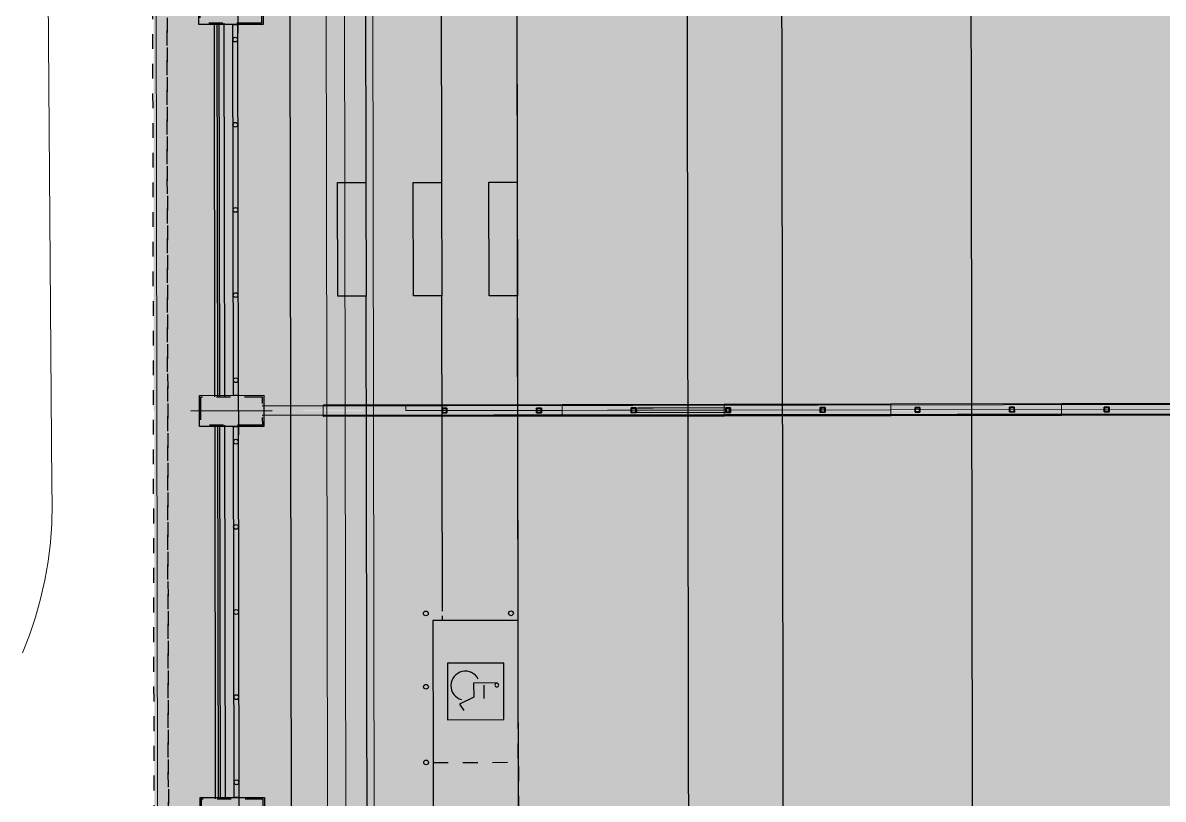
# Model space of a CAD drawing. Header units: inches. Extents: x 1693 to 10990, y 1878 to 5055.
# Drawn here: x 10295.02 to 10303.15, y 4362.53 to 4368.07 of the extents above; entities that cross this region are included whole.
import ezdxf

# ---------------------------------------------------------------- set-up
doc = ezdxf.new("R2010")
doc.units = ezdxf.units.IN
for name, pattern in [('Punto & Raya', [0.335139, 0.176389, -0.088194, 0, -0.070556]), ('Rayas', [0.211667, 0.105833, -0.105833]), ('Rayas Pequeñas', [0.141111, 0.070556, -0.070556])]:
    doc.linetypes.add(name, pattern=pattern)
for name, color, linetype, lineweight, true_color in [('BLOQUE A-VIGAS_Pluma_Nº__90', 7, 'Continuous', 5, 0x00bfbf), ('BLOQUE E-MOBILIARIO_Pluma_Nº__28', 7, 'Continuous', 35, 0xa80f02), ('CUBIERTA CALAMINON Y TRANSLUCIDO_Pluma_Nº__4', 7, 'Continuous', 13, 0x029e21), ('CUBIERTA CALAMINON Y TRANSLUCIDO_Pluma_Nº__92', 7, 'Continuous', 13, 0xbf8080)]:
    doc.layers.add(name, color=color, linetype=linetype, lineweight=lineweight, true_color=true_color)
doc.layers.add('BLOQUE E-MOBILIARIO', color=7, linetype='Continuous')
doc.layers.add('CUBIERTA CALAMINON Y TRANSLUCIDO_Pluma_Nº__19', color=255, linetype='Continuous', lineweight=0)
doc.layers.add('CUBIERTA CALAMINON Y TRANSLUCIDO_Pluma_Nº__60', color=230, linetype='Continuous', lineweight=25)
pattern_1 = [(45, (0, 0), (-0.079549513, 0.079549513), []), (45, (-0.02652, 0.02652), (-0.079549513, 0.079549513), [])]

# ---------------------------------------------------------------- blocks, each defined once
blk = doc.blocks.new('SHS Conf en Caliente V 23[124]', base_point=(-13.738, -394.785))
at = {"layer": 'BLOQUE E-MOBILIARIO', "linetype": 'Continuous', "lineweight": 0, "true_color": 0xffffff}
h = blk.add_hatch(dxfattribs=at)
h.set_pattern_fill('ACERO', style=0, pattern_type=2)
h.set_pattern_definition(pattern_1)
h.paths.add_polyline_path([(-13.754, -394.753), (-13.77, -394.801), (-13.722, -394.817), (-13.706, -394.769)])
h.paths.add_polyline_path([(-13.752, -394.757), (-13.71, -394.771), (-13.724, -394.813), (-13.766, -394.799)], flags=0)
at = {"layer": 'BLOQUE E-MOBILIARIO_Pluma_Nº__28', "color": 14, "linetype": 'Rayas Pequeñas', "lineweight": 35, "true_color": 0xa80f02}
for p, q in [((-13.77, -394.801), (-13.754, -394.753)), ((-13.752, -394.757), (-13.766, -394.799)), ((-13.754, -394.753), (-13.706, -394.769)), ((-13.71, -394.771), (-13.752, -394.757)), ((-13.724, -394.813), (-13.71, -394.771)), ((-13.706, -394.769), (-13.722, -394.817)), ((-13.722, -394.817), (-13.77, -394.801)), ((-13.766, -394.799), (-13.724, -394.813))]:
    blk.add_line(p, q, dxfattribs=at)
blk = doc.blocks.new('SHS Conf en Caliente V 23[125]', base_point=(-14.684, -394.462))
at = {"layer": 'BLOQUE E-MOBILIARIO', "linetype": 'Continuous', "lineweight": 0, "true_color": 0xffffff}
h = blk.add_hatch(dxfattribs=at)
h.set_pattern_fill('ACERO', style=0, pattern_type=2)
h.set_pattern_definition(pattern_1)
h.paths.add_polyline_path([(-14.7, -394.43), (-14.716, -394.477), (-14.669, -394.494), (-14.653, -394.446)])
h.paths.add_polyline_path([(-14.698, -394.434), (-14.656, -394.448), (-14.671, -394.49), (-14.712, -394.476)], flags=0)
at = {"layer": 'BLOQUE E-MOBILIARIO_Pluma_Nº__28', "color": 14, "linetype": 'Rayas Pequeñas', "lineweight": 35, "true_color": 0xa80f02}
for p, q in [((-14.716, -394.477), (-14.7, -394.43)), ((-14.669, -394.494), (-14.716, -394.477)), ((-14.698, -394.434), (-14.712, -394.476)), ((-14.712, -394.476), (-14.671, -394.49)), ((-14.7, -394.43), (-14.653, -394.446)), ((-14.656, -394.448), (-14.698, -394.434)), ((-14.671, -394.49), (-14.656, -394.448)), ((-14.653, -394.446), (-14.669, -394.494))]:
    blk.add_line(p, q, dxfattribs=at)
blk = doc.blocks.new('SHS Conf en Caliente V 23[126]', base_point=(-15.631, -394.139))
at = {"layer": 'BLOQUE E-MOBILIARIO', "linetype": 'Continuous', "lineweight": 0, "true_color": 0xffffff}
h = blk.add_hatch(dxfattribs=at)
h.set_pattern_fill('ACERO', style=0, pattern_type=2)
h.set_pattern_definition(pattern_1)
h.paths.add_polyline_path([(-15.646, -394.107), (-15.662, -394.154), (-15.615, -394.17), (-15.599, -394.123)])
h.paths.add_polyline_path([(-15.644, -394.111), (-15.603, -394.125), (-15.617, -394.167), (-15.659, -394.152)], flags=0)
at = {"layer": 'BLOQUE E-MOBILIARIO_Pluma_Nº__28', "color": 14, "linetype": 'Rayas Pequeñas', "lineweight": 35, "true_color": 0xa80f02}
for p, q in [((-15.662, -394.154), (-15.646, -394.107)), ((-15.615, -394.17), (-15.662, -394.154)), ((-15.644, -394.111), (-15.659, -394.152)), ((-15.659, -394.152), (-15.617, -394.167)), ((-15.646, -394.107), (-15.599, -394.123)), ((-15.603, -394.125), (-15.644, -394.111)), ((-15.617, -394.167), (-15.603, -394.125)), ((-15.599, -394.123), (-15.615, -394.17))]:
    blk.add_line(p, q, dxfattribs=at)
blk = doc.blocks.new('SHS Conf en Caliente V 23[127]', base_point=(-16.577, -393.816))
at = {"layer": 'BLOQUE E-MOBILIARIO', "linetype": 'Continuous', "lineweight": 0, "true_color": 0xffffff}
h = blk.add_hatch(dxfattribs=at)
h.set_pattern_fill('ACERO', style=0, pattern_type=2)
h.set_pattern_definition(pattern_1)
h.paths.add_polyline_path([(-16.593, -393.784), (-16.609, -393.831), (-16.562, -393.847), (-16.545, -393.8)])
h.paths.add_polyline_path([(-16.591, -393.788), (-16.549, -393.802), (-16.563, -393.844), (-16.605, -393.829)], flags=0)
at = {"layer": 'BLOQUE E-MOBILIARIO_Pluma_Nº__28', "color": 14, "linetype": 'Rayas Pequeñas', "lineweight": 35, "true_color": 0xa80f02}
for p, q in [((-16.609, -393.831), (-16.593, -393.784)), ((-16.591, -393.788), (-16.605, -393.829)), ((-16.593, -393.784), (-16.545, -393.8)), ((-16.549, -393.802), (-16.591, -393.788)), ((-16.563, -393.844), (-16.549, -393.802)), ((-16.545, -393.8), (-16.562, -393.847)), ((-16.562, -393.847), (-16.609, -393.831)), ((-16.605, -393.829), (-16.563, -393.844))]:
    blk.add_line(p, q, dxfattribs=at)
blk = doc.blocks.new('SHS Conf en Caliente V 23[128]', base_point=(-17.523, -393.492))
at = {"layer": 'BLOQUE E-MOBILIARIO', "linetype": 'Continuous', "lineweight": 0, "true_color": 0xffffff}
h = blk.add_hatch(dxfattribs=at)
h.set_pattern_fill('ACERO', style=0, pattern_type=2)
h.set_pattern_definition(pattern_1)
h.paths.add_polyline_path([(-17.539, -393.461), (-17.555, -393.508), (-17.508, -393.524), (-17.492, -393.477)])
h.paths.add_polyline_path([(-17.537, -393.465), (-17.496, -393.479), (-17.51, -393.52), (-17.551, -393.506)], flags=0)
at = {"layer": 'BLOQUE E-MOBILIARIO_Pluma_Nº__28', "color": 14, "linetype": 'Rayas Pequeñas', "lineweight": 35, "true_color": 0xa80f02}
for p, q in [((-17.555, -393.508), (-17.539, -393.461)), ((-17.508, -393.524), (-17.555, -393.508)), ((-17.537, -393.465), (-17.551, -393.506)), ((-17.551, -393.506), (-17.51, -393.52)), ((-17.539, -393.461), (-17.492, -393.477)), ((-17.496, -393.479), (-17.537, -393.465)), ((-17.51, -393.52), (-17.496, -393.479)), ((-17.492, -393.477), (-17.508, -393.524))]:
    blk.add_line(p, q, dxfattribs=at)
blk = doc.blocks.new('SHS Conf en Caliente V 23[129]', base_point=(-18.47, -393.169))
at = {"layer": 'BLOQUE E-MOBILIARIO', "linetype": 'Continuous', "lineweight": 0, "true_color": 0xffffff}
h = blk.add_hatch(dxfattribs=at)
h.set_pattern_fill('ACERO', style=0, pattern_type=2)
h.set_pattern_definition(pattern_1)
h.paths.add_polyline_path([(-18.485, -393.138), (-18.502, -393.185), (-18.454, -393.201), (-18.438, -393.154)])
h.paths.add_polyline_path([(-18.484, -393.141), (-18.442, -393.156), (-18.456, -393.197), (-18.498, -393.183)], flags=0)
at = {"layer": 'BLOQUE E-MOBILIARIO_Pluma_Nº__28', "color": 14, "linetype": 'Rayas Pequeñas', "lineweight": 35, "true_color": 0xa80f02}
for p, q in [((-18.502, -393.185), (-18.485, -393.138)), ((-18.454, -393.201), (-18.502, -393.185)), ((-18.484, -393.141), (-18.498, -393.183)), ((-18.498, -393.183), (-18.456, -393.197)), ((-18.485, -393.138), (-18.438, -393.154)), ((-18.442, -393.156), (-18.484, -393.141)), ((-18.456, -393.197), (-18.442, -393.156)), ((-18.438, -393.154), (-18.454, -393.201))]:
    blk.add_line(p, q, dxfattribs=at)
blk = doc.blocks.new('SHS Conf en Caliente V 23[130]', base_point=(-19.416, -392.846))
at = {"layer": 'BLOQUE E-MOBILIARIO', "linetype": 'Continuous', "lineweight": 0, "true_color": 0xffffff}
h = blk.add_hatch(dxfattribs=at)
h.set_pattern_fill('ACERO', style=0, pattern_type=2)
h.set_pattern_definition(pattern_1)
h.paths.add_polyline_path([(-19.432, -392.814), (-19.448, -392.862), (-19.401, -392.878), (-19.384, -392.831)])
h.paths.add_polyline_path([(-19.43, -392.818), (-19.388, -392.833), (-19.402, -392.874), (-19.444, -392.86)], flags=0)
at = {"layer": 'BLOQUE E-MOBILIARIO_Pluma_Nº__28', "color": 14, "linetype": 'Rayas Pequeñas', "lineweight": 35, "true_color": 0xa80f02}
for p, q in [((-19.448, -392.862), (-19.432, -392.814)), ((-19.43, -392.818), (-19.444, -392.86)), ((-19.432, -392.814), (-19.384, -392.831)), ((-19.388, -392.833), (-19.43, -392.818)), ((-19.402, -392.874), (-19.388, -392.833)), ((-19.384, -392.831), (-19.401, -392.878)), ((-19.401, -392.878), (-19.448, -392.862)), ((-19.444, -392.86), (-19.402, -392.874))]:
    blk.add_line(p, q, dxfattribs=at)
blk = doc.blocks.new('SHS Conf en Caliente V 23[131]', base_point=(-20.363, -392.523))
at = {"layer": 'BLOQUE E-MOBILIARIO', "linetype": 'Continuous', "lineweight": 0, "true_color": 0xffffff}
h = blk.add_hatch(dxfattribs=at)
h.set_pattern_fill('ACERO', style=0, pattern_type=2)
h.set_pattern_definition(pattern_1)
h.paths.add_polyline_path([(-20.378, -392.491), (-20.394, -392.539), (-20.347, -392.555), (-20.331, -392.508)])
h.paths.add_polyline_path([(-20.376, -392.495), (-20.335, -392.509), (-20.349, -392.551), (-20.39, -392.537)], flags=0)
at = {"layer": 'BLOQUE E-MOBILIARIO_Pluma_Nº__28', "color": 14, "linetype": 'Rayas Pequeñas', "lineweight": 35, "true_color": 0xa80f02}
for p, q in [((-20.394, -392.539), (-20.378, -392.491)), ((-20.347, -392.555), (-20.394, -392.539)), ((-20.376, -392.495), (-20.39, -392.537)), ((-20.39, -392.537), (-20.349, -392.551)), ((-20.378, -392.491), (-20.331, -392.508)), ((-20.335, -392.509), (-20.376, -392.495)), ((-20.349, -392.551), (-20.335, -392.509)), ((-20.331, -392.508), (-20.347, -392.555))]:
    blk.add_line(p, q, dxfattribs=at)

msp = doc.modelspace()

# ---------------------------------------------------------------- hatches: boundary and pattern name
at = {"layer": 'CUBIERTA CALAMINON Y TRANSLUCIDO_Pluma_Nº__19', "linetype": 'Continuous', "lineweight": 0}
h = msp.add_hatch(color=255, dxfattribs=at)
h.set_gradient(color1=(199, 200, 202), color2=(0, 0, 0), one_color=1, name='INVCYLINDER')
h.paths.add_polyline_path([(10295.9508, 4368.1721), (10295.949, 4365.3032), (10317.9889, 4365.34), (10317.9878, 4368.1984)])
h = msp.add_hatch(color=255, dxfattribs=at)
h.set_gradient(color1=(255, 255, 255), color2=(0, 0, 0), one_color=1, name='INVCYLINDER')
h.paths.add_polyline_path([(10295.9556, 4365.3032), (10295.9539, 4362.4342), (10317.9938, 4362.471), (10317.9926, 4365.3295)])

# ---------------------------------------------------------------- linework, layer by layer
at = {"layer": 'BLOQUE A-VIGAS_Pluma_Nº__90', "color": 132, "linetype": 'Continuous', "lineweight": 5, "true_color": 0x00bfbf}
for p, q in [((10297.3018, 4373.8008), (10297.3545, 4342.2427)), ((10297.5043, 4373.8012), (10297.557, 4342.243))]:
    msp.add_line(p, q, dxfattribs=at)
at = {"layer": 'CUBIERTA CALAMINON Y TRANSLUCIDO_Pluma_Nº__4', "color": 104, "linetype": 'Continuous', "lineweight": 5, "true_color": 0x029e21, "flags": 128}
for points in [[(10297.16, 4365.342), (10297.7497, 4365.343), (10298.8653, 4365.3448), (10300.0204, 4365.3468), (10301.2098, 4365.3487), (10302.428, 4365.3508), (10303.6693, 4365.3528), (10304.9282, 4365.3549), (10306.1987, 4365.3571), (10307.4752, 4365.3592), (10308.7516, 4365.3613), (10310.0221, 4365.3635), (10311.281, 4365.3656), (10312.5224, 4365.3676), (10313.7405, 4365.3697), (10314.9299, 4365.3716), (10316.0851, 4365.3736), (10317.2007, 4365.3754), (10317.7903, 4365.3764)], [(10297.1628, 4365.263), (10297.1623, 4365.2631), (10297.1618, 4365.2634), (10297.1613, 4365.2639), (10297.1609, 4365.2646), (10297.1606, 4365.2654), (10297.1604, 4365.2663), (10297.1602, 4365.2673), (10297.1602, 4365.2684), (10297.16, 4365.342), (10297.1601, 4365.343), (10297.1602, 4365.344), (10297.1605, 4365.345), (10297.1608, 4365.3458), (10297.1612, 4365.3465), (10297.1616, 4365.347), (10297.1621, 4365.3473), (10297.1626, 4365.3474)], [(10297.1628, 4365.263), (10297.1623, 4365.2631), (10297.1618, 4365.2634), (10297.1613, 4365.2639), (10297.1609, 4365.2646), (10297.1606, 4365.2654), (10297.1604, 4365.2663), (10297.1602, 4365.2673), (10297.1602, 4365.2684), (10297.16, 4365.342), (10297.1601, 4365.343), (10297.1602, 4365.344), (10297.1605, 4365.345), (10297.1608, 4365.3458), (10297.1612, 4365.3465), (10297.1616, 4365.347), (10297.1621, 4365.3473), (10297.1626, 4365.3474)], [(10297.16, 4365.342), (10297.7497, 4365.343), (10298.8653, 4365.3448), (10299.1877, 4365.3454)], [(10317.7877, 4365.3818), (10316.0826, 4365.379), (10314.9278, 4365.377), (10313.7387, 4365.3751), (10312.5209, 4365.373), (10311.2799, 4365.371), (10310.0214, 4365.3689), (10308.7512, 4365.3667), (10307.4752, 4365.3646), (10306.1991, 4365.3625), (10304.9289, 4365.3603), (10303.6704, 4365.3582), (10302.4294, 4365.3562), (10301.2116, 4365.3541), (10300.0225, 4365.3522), (10298.8677, 4365.3502), (10297.1626, 4365.3474)], [(10297.1626, 4365.3474), (10298.8677, 4365.3502), (10299.2004, 4365.3508)], [(10297.7497, 4365.343), (10297.7497, 4365.3062)], [(10297.7497, 4365.343), (10297.7497, 4365.3062)], [(10298.8677, 4365.3502), (10298.8672, 4365.3501), (10298.8668, 4365.3498), (10298.8663, 4365.3493), (10298.866, 4365.3486), (10298.8657, 4365.3478), (10298.8654, 4365.3469), (10298.8653, 4365.3459), (10298.8653, 4365.3448), (10298.8653, 4365.308), (10298.8654, 4365.2712), (10298.8654, 4365.2702), (10298.8656, 4365.2692), (10298.8658, 4365.2682), (10298.8661, 4365.2674), (10298.8665, 4365.2668), (10298.8669, 4365.2663), (10298.8674, 4365.2659), (10298.8679, 4365.2658)], [(10298.8677, 4365.3502), (10298.8672, 4365.3501), (10298.8668, 4365.3498), (10298.8663, 4365.3493), (10298.866, 4365.3486), (10298.8657, 4365.3478), (10298.8654, 4365.3469), (10298.8653, 4365.3459), (10298.8653, 4365.3448), (10298.8653, 4365.308), (10298.8654, 4365.2712), (10298.8654, 4365.2702), (10298.8656, 4365.2692), (10298.8658, 4365.2682), (10298.8661, 4365.2674), (10298.8665, 4365.2668), (10298.8669, 4365.2663), (10298.8674, 4365.2659), (10298.8679, 4365.2658)], [(10315.7626, 4365.373), (10314.9299, 4365.3716), (10313.7405, 4365.3697), (10312.5224, 4365.3676), (10311.281, 4365.3656), (10310.0221, 4365.3635), (10308.7516, 4365.3613), (10307.4752, 4365.3592), (10306.1987, 4365.3571), (10304.9282, 4365.3549), (10303.6693, 4365.3528), (10302.428, 4365.3508), (10301.2098, 4365.3487), (10300.0204, 4365.3468), (10299.1877, 4365.3454)], [(10299.1877, 4365.3454), (10299.1941, 4365.3454)], [(10299.1895, 4365.3481), (10299.2004, 4365.3481)], [(10299.1941, 4365.3454), (10299.3792, 4365.3457)], [(10315.7499, 4365.3784), (10314.9278, 4365.377), (10313.7387, 4365.3751), (10312.5209, 4365.373), (10311.2799, 4365.371), (10310.0214, 4365.3689), (10308.7512, 4365.3667), (10307.4752, 4365.3646), (10306.1991, 4365.3625), (10304.9289, 4365.3603), (10303.6704, 4365.3582), (10302.4294, 4365.3562), (10301.2116, 4365.3541), (10300.0225, 4365.3522), (10299.2004, 4365.3508)], [(10299.2004, 4365.3508), (10299.3729, 4365.3511)], [(10299.2004, 4365.3481), (10299.3729, 4365.3484)], [(10299.3729, 4365.3511), (10300.0225, 4365.3522), (10300.7571, 4365.3534)], [(10299.3792, 4365.3457), (10299.3856, 4365.3457)], [(10299.3856, 4365.3457), (10300.0204, 4365.3468), (10300.7422, 4365.348)], [(10300.0225, 4365.3522), (10300.0221, 4365.3521), (10300.0217, 4365.3517), (10300.0213, 4365.3512), (10300.021, 4365.3506), (10300.0208, 4365.3498), (10300.0206, 4365.3488), (10300.0204, 4365.3478), (10300.0204, 4365.3468), (10300.0204, 4365.3268)], [(10300.0225, 4365.3522), (10300.0221, 4365.3521), (10300.0217, 4365.3517), (10300.0213, 4365.3512), (10300.021, 4365.3506), (10300.0208, 4365.3498), (10300.0206, 4365.3488), (10300.0204, 4365.3478), (10300.0204, 4365.3468), (10300.0205, 4365.31), (10300.0205, 4365.2732), (10300.0206, 4365.2721), (10300.0207, 4365.2711), (10300.0209, 4365.2702), (10300.0212, 4365.2694), (10300.0215, 4365.2687), (10300.0219, 4365.2682), (10300.0223, 4365.2679), (10300.0227, 4365.2678)], [(10300.0225, 4365.3522), (10300.0221, 4365.3521), (10300.0217, 4365.3517), (10300.0213, 4365.3512), (10300.021, 4365.3506), (10300.0208, 4365.3498), (10300.0206, 4365.3488), (10300.0204, 4365.3478), (10300.0204, 4365.3468), (10300.0205, 4365.31), (10300.0205, 4365.2732), (10300.0206, 4365.2721), (10300.0207, 4365.2711), (10300.0209, 4365.2702), (10300.0212, 4365.2694), (10300.0215, 4365.2687), (10300.0219, 4365.2682), (10300.0223, 4365.2679), (10300.0227, 4365.2678)], [(10300.7422, 4365.348), (10300.7497, 4365.348)], [(10300.7443, 4365.3507), (10300.7571, 4365.3507)], [(10300.7497, 4365.348), (10300.9665, 4365.3483)], [(10300.7571, 4365.3534), (10300.959, 4365.3537)], [(10300.7571, 4365.3507), (10300.959, 4365.351)], [(10300.9665, 4365.3483), (10300.9739, 4365.3483)], [(10301.2116, 4365.3541), (10301.2112, 4365.354), (10301.2109, 4365.3537), (10301.2106, 4365.3532), (10301.2103, 4365.3526), (10301.2101, 4365.3517), (10301.2099, 4365.3508), (10301.2098, 4365.3498), (10301.2098, 4365.3487), (10301.2099, 4365.3119), (10301.2099, 4365.2752), (10301.21, 4365.2741), (10301.2101, 4365.2731), (10301.2102, 4365.2722), (10301.2105, 4365.2713), (10301.2107, 4365.2707), (10301.211, 4365.2702), (10301.2114, 4365.2699), (10301.2117, 4365.2698)], [(10301.2116, 4365.3541), (10301.2112, 4365.354), (10301.2109, 4365.3537), (10301.2106, 4365.3532), (10301.2103, 4365.3526), (10301.2101, 4365.3517), (10301.2099, 4365.3508), (10301.2098, 4365.3498), (10301.2098, 4365.3487), (10301.2099, 4365.3119), (10301.2099, 4365.2752), (10301.21, 4365.2741), (10301.2101, 4365.2731), (10301.2102, 4365.2722), (10301.2105, 4365.2713), (10301.2107, 4365.2707), (10301.211, 4365.2702), (10301.2114, 4365.2699), (10301.2117, 4365.2698)], [(10302.4294, 4365.3562), (10302.4291, 4365.3561), (10302.4289, 4365.3558), (10302.4286, 4365.3553), (10302.4284, 4365.3546), (10302.4282, 4365.3538), (10302.4281, 4365.3528), (10302.428, 4365.3518), (10302.428, 4365.3508), (10302.428, 4365.314), (10302.4281, 4365.2772), (10302.4281, 4365.2761), (10302.4282, 4365.2751), (10302.4283, 4365.2742), (10302.4285, 4365.2734), (10302.4287, 4365.2727), (10302.429, 4365.2722), (10302.4293, 4365.2719), (10302.4296, 4365.2718)], [(10302.4294, 4365.3562), (10302.4291, 4365.3561), (10302.4289, 4365.3558), (10302.4286, 4365.3553), (10302.4284, 4365.3546), (10302.4282, 4365.3538), (10302.4281, 4365.3528), (10302.428, 4365.3518), (10302.428, 4365.3508), (10302.428, 4365.314), (10302.4281, 4365.2772), (10302.4281, 4365.2761), (10302.4282, 4365.2751), (10302.4283, 4365.2742), (10302.4285, 4365.2734), (10302.4287, 4365.2727), (10302.429, 4365.2722), (10302.4293, 4365.2719), (10302.4296, 4365.2718)], [(10317.7904, 4365.3028), (10316.0852, 4365.3), (10314.9301, 4365.2981), (10313.7407, 4365.2961), (10312.5225, 4365.294), (10311.2811, 4365.292), (10310.0223, 4365.2899), (10308.7517, 4365.2878), (10307.4753, 4365.2856), (10306.1989, 4365.2835), (10304.9283, 4365.2814), (10303.6695, 4365.2793), (10302.4281, 4365.2772), (10301.2099, 4365.2752), (10300.0205, 4365.2732), (10298.8654, 4365.2712), (10297.1602, 4365.2684)], [(10297.1602, 4365.2684), (10298.8654, 4365.2712), (10299.1879, 4365.2718)], [(10317.7878, 4365.2974), (10316.0827, 4365.2946), (10314.9279, 4365.2927), (10313.7389, 4365.2907), (10312.521, 4365.2886), (10311.28, 4365.2866), (10310.0215, 4365.2845), (10308.7514, 4365.2824), (10307.4753, 4365.2802), (10306.1992, 4365.2781), (10304.9291, 4365.276), (10303.6706, 4365.2739), (10302.4296, 4365.2718), (10301.2117, 4365.2698), (10300.0227, 4365.2678), (10298.8679, 4365.2658), (10297.1628, 4365.263)], [(10297.1628, 4365.263), (10298.8679, 4365.2658), (10299.2005, 4365.2664)], [(10297.7497, 4365.3062), (10298.8653, 4365.308), (10300.0205, 4365.31), (10301.2099, 4365.3119), (10302.428, 4365.314), (10303.6694, 4365.3161), (10304.9283, 4365.3182), (10306.1988, 4365.3203), (10307.4617, 4365.3224)], [(10297.7497, 4365.3062), (10298.8653, 4365.308), (10299.1878, 4365.3086)], [(10299.1878, 4365.3086), (10300.0205, 4365.31), (10301.2099, 4365.3119), (10302.428, 4365.314), (10303.6694, 4365.3161), (10304.9283, 4365.3182), (10306.1988, 4365.3203), (10307.4617, 4365.3224)], [(10315.7627, 4365.2995), (10314.9301, 4365.2981), (10313.7407, 4365.2961), (10312.5225, 4365.294), (10311.2811, 4365.292), (10310.0223, 4365.2899), (10308.7517, 4365.2878), (10307.4753, 4365.2856), (10306.1989, 4365.2835), (10304.9283, 4365.2814), (10303.6695, 4365.2793), (10302.4281, 4365.2772), (10301.2099, 4365.2752), (10300.0205, 4365.2732), (10299.1879, 4365.2718)], [(10299.1879, 4365.2718), (10299.1942, 4365.2718)], [(10299.1896, 4365.2691), (10299.2005, 4365.2691)], [(10299.1942, 4365.2718), (10299.3794, 4365.2721)], [(10315.7501, 4365.294), (10314.9279, 4365.2927), (10313.7389, 4365.2907), (10312.521, 4365.2886), (10311.28, 4365.2866), (10310.0215, 4365.2845), (10308.7514, 4365.2824), (10307.4753, 4365.2802), (10306.1992, 4365.2781), (10304.9291, 4365.276), (10303.6706, 4365.2739), (10302.4296, 4365.2718), (10301.2117, 4365.2698), (10300.0227, 4365.2678), (10299.2005, 4365.2664)], [(10299.2005, 4365.2691), (10299.373, 4365.2694)], [(10299.2005, 4365.2664), (10299.373, 4365.2667)], [(10299.373, 4365.2667), (10300.0227, 4365.2678), (10300.7572, 4365.269)], [(10299.3747, 4365.3258), (10299.3756, 4365.3258)], [(10299.3747, 4365.3237), (10299.3747, 4365.3258)], [(10299.3756, 4365.3237), (10299.3747, 4365.3237)], [(10299.3748, 4365.292), (10299.3748, 4365.294)], [(10299.3748, 4365.294), (10299.3756, 4365.294)], [(10299.3756, 4365.292), (10299.3748, 4365.292)], [(10299.3756, 4365.3246), (10299.4114, 4365.3246)], [(10299.3756, 4365.2932), (10299.4114, 4365.2933)], [(10299.3856, 4365.3258), (10299.3793, 4365.3258)], [(10299.3793, 4365.3237), (10299.3856, 4365.3238)], [(10299.3857, 4365.2941), (10299.3793, 4365.294)], [(10299.3793, 4365.292), (10299.3857, 4365.292)], [(10299.3794, 4365.2721), (10299.3857, 4365.2721)], [(10299.3856, 4365.3232), (10299.4076, 4365.3232)], [(10299.3857, 4365.2946), (10299.4076, 4365.2947)], [(10299.3857, 4365.2721), (10300.0205, 4365.2732), (10300.7424, 4365.2744)], [(10299.4037, 4365.3258), (10300.0545, 4365.3269)], [(10299.4037, 4365.3238), (10299.4123, 4365.3238)], [(10299.4038, 4365.2941), (10299.4124, 4365.2941)], [(10299.4038, 4365.2921), (10300.0546, 4365.2931)], [(10299.4076, 4365.3232), (10299.413, 4365.3232)], [(10299.4076, 4365.2947), (10299.413, 4365.2947)], [(10299.4114, 4365.3246), (10299.5133, 4365.3248)], [(10299.4114, 4365.2933), (10299.5133, 4365.2934)], [(10300.0205, 4365.2931), (10300.0205, 4365.2732), (10300.0206, 4365.2721), (10300.0207, 4365.2711), (10300.0209, 4365.2702), (10300.0212, 4365.2694), (10300.0215, 4365.2687), (10300.0219, 4365.2682), (10300.0223, 4365.2679), (10300.0227, 4365.2678)], [(10300.0556, 4365.3257), (10300.0545, 4365.3269)], [(10300.0546, 4365.2931), (10300.0557, 4365.2943)], [(10300.0557, 4365.2943), (10300.0561, 4365.2972), (10300.0561, 4365.3228), (10300.0556, 4365.3257)], [(10300.0561, 4365.31), (10300.6658, 4365.311)], [(10300.7011, 4365.3259), (10300.7015, 4365.3268)], [(10300.7016, 4365.2954), (10300.7011, 4365.2962)], [(10300.7015, 4365.3268), (10300.7052, 4365.328)], [(10300.7052, 4365.2942), (10300.7016, 4365.2954)], [(10300.7034, 4365.3254), (10300.7026, 4365.3239)], [(10300.7027, 4365.2983), (10300.7026, 4365.3111), (10300.7026, 4365.3239)], [(10300.7026, 4365.3111), (10300.7423, 4365.3112)], [(10300.7027, 4365.2983), (10300.7034, 4365.2968)], [(10300.7052, 4365.326), (10300.7034, 4365.3254)], [(10300.7034, 4365.2968), (10300.7052, 4365.2963)], [(10300.7049, 4365.3268), (10300.7044, 4365.326)], [(10300.7045, 4365.2963), (10300.7049, 4365.2954)], [(10300.7085, 4365.328), (10300.7049, 4365.3268)], [(10300.7049, 4365.2954), (10300.7085, 4365.2942)], [(10300.718, 4365.3268), (10300.7178, 4365.326)], [(10300.7179, 4365.2963), (10300.718, 4365.2954)], [(10300.7192, 4365.328), (10300.718, 4365.3268)], [(10300.718, 4365.2954), (10300.7193, 4365.2943)], [(10300.7248, 4365.326), (10300.7248, 4365.328)], [(10300.7248, 4365.2943), (10300.7248, 4365.2963)], [(10300.7295, 4365.328), (10300.7265, 4365.328)], [(10300.7265, 4365.328), (10300.7265, 4365.326)], [(10300.7265, 4365.326), (10300.7295, 4365.326)], [(10300.7295, 4365.2963), (10300.7266, 4365.2963)], [(10300.7266, 4365.2943), (10300.7266, 4365.2963)], [(10300.7266, 4365.2943), (10300.7295, 4365.2943)], [(10300.7424, 4365.2744), (10300.7498, 4365.2744)], [(10300.7444, 4365.2717), (10300.7572, 4365.2717)], [(10300.7498, 4365.2744), (10300.9666, 4365.2748)], [(10300.7572, 4365.2717), (10300.9592, 4365.272)], [(10300.7572, 4365.269), (10300.9592, 4365.2693)], [(10300.9666, 4365.2748), (10300.974, 4365.2748)]]:
    msp.add_lwpolyline(points, dxfattribs=at)
at = {"layer": 'CUBIERTA CALAMINON Y TRANSLUCIDO_Pluma_Nº__60', "color": 230, "linetype": 'Continuous', "lineweight": 25}
for p, q in [((10296.5521, 4368.0031), (10296.5515, 4368.3431)), ((10296.5521, 4368.0031), (10296.5515, 4368.3431)), ((10296.4507, 4368.0717), (10296.4552, 4365.4053)), ((10297.465, 4366.9342), (10297.4663, 4366.1242)), ((10298.005, 4366.9351), (10298.0064, 4366.1251)), ((10298.545, 4366.936), (10298.5464, 4366.126)), ((10296.5569, 4365.1342), (10296.5563, 4365.4742)), ((10296.5569, 4365.1342), (10296.5563, 4365.4742)), ((10317.3138, 4365.3726), (10296.7252, 4365.3382)), ((10296.796, 4365.3046), (10296.2159, 4365.3036)), ((10317.314, 4365.3051), (10296.7254, 4365.2707)), ((10296.4555, 4365.2028), (10296.4599, 4362.5363)), ((10296.5617, 4362.2653), (10296.5611, 4362.6052)), ((10296.5617, 4362.2653), (10296.5611, 4362.6052))]:
    msp.add_line(p, q, dxfattribs=at)
at = {"layer": 'CUBIERTA CALAMINON Y TRANSLUCIDO_Pluma_Nº__60', "color": 230, "linetype": 'Rayas', "lineweight": 25, "flags": 128}
for points in [[(10318.0278, 4342.051), (10296.0892, 4342.0144), (10296.0354, 4374.2476), (10317.974, 4374.2843)], [(10296.0354, 4374.2476), (10296.0892, 4342.0144), (10295.9879, 4342.0142), (10295.9341, 4374.2475)]]:
    msp.add_lwpolyline(points, close=True, dxfattribs=at)
at = {"layer": 'CUBIERTA CALAMINON Y TRANSLUCIDO_Pluma_Nº__60', "color": 230, "linetype": 'Continuous', "lineweight": 25, "flags": 128}
for points in [[(10296.402, 4356.7984), (10296.3976, 4359.4648), (10298.5577, 4359.4684), (10298.5336, 4373.9143), (10317.2894, 4373.9456)], [(10298.5452, 4366.936), (10298.5336, 4373.9143)], [(10296.9375, 4359.5332), (10296.9136, 4373.8441)], [(10297.4652, 4366.9342), (10297.4536, 4373.845)], [(10298.0052, 4366.9351), (10297.9937, 4373.8459)], [(10296.3877, 4365.4052), (10296.3832, 4368.0716)], [(10296.4079, 4365.4052), (10296.4035, 4368.0716)], [(10296.4214, 4365.4052), (10296.417, 4368.0716)], [(10297.4665, 4366.1242), (10297.264, 4366.1239), (10297.2627, 4366.9339), (10297.4652, 4366.9342)], [(10298.0066, 4366.1251), (10297.804, 4366.1248), (10297.8027, 4366.9348), (10298.0052, 4366.9351)], [(10298.5466, 4366.126), (10298.3441, 4366.1257), (10298.3427, 4366.9357), (10298.5452, 4366.936)], [(10297.4775, 4359.5341), (10297.4665, 4366.1242)], [(10298.0103, 4363.8764), (10298.0066, 4366.1251)], [(10298.5505, 4363.8098), (10298.5466, 4366.126)], [(10296.3924, 4362.5362), (10296.388, 4365.2026)], [(10296.4127, 4362.5363), (10296.4082, 4365.2027)], [(10296.4262, 4362.5363), (10296.4217, 4365.2027)], [(10298.5505, 4363.8098), (10297.9429, 4363.8087), (10297.9463, 4361.7836), (10298.5538, 4361.7846)], [(10298.0104, 4363.8089), (10298.0104, 4363.8426)], [(10298.3964, 4363.3632), (10298.2333, 4363.3629), (10298.2335, 4363.2618), (10298.1331, 4363.213), (10298.1633, 4363.168)], [(10298.3061, 4363.3483), (10298.3062, 4363.2529)]]:
    msp.add_lwpolyline(points, dxfattribs=at)
for points in [[(10317.3, 4373.6925), (10317.3518, 4342.6406), (10299.8007, 4342.6113), (10299.7489, 4373.6632)], [(10316.626, 4373.0163), (10316.6756, 4343.3145), (10300.4746, 4343.2874), (10300.4251, 4372.9893)], [(10315.2782, 4371.664), (10315.3233, 4344.6623), (10301.8225, 4344.6398), (10301.7774, 4371.6414)], [(10296.7309, 4368.062), (10296.2718, 4368.0613), (10296.2715, 4368.284), (10296.7305, 4368.2848)], [(10296.5193, 4365.4155), (10296.5148, 4368.0617), (10296.5486, 4368.0617), (10296.553, 4365.4156)], [(10296.7357, 4365.1931), (10296.2766, 4365.1923), (10296.2763, 4365.4151), (10296.7353, 4365.4159)], [(10296.5241, 4362.5466), (10296.5196, 4365.1927), (10296.5534, 4365.1928), (10296.5578, 4362.5466)], [(10298.0466, 4363.1008), (10298.4492, 4363.1015), (10298.4485, 4363.5051), (10298.0459, 4363.5045)], [(10296.7404, 4362.3242), (10296.2814, 4362.3234), (10296.281, 4362.5462), (10296.7401, 4362.5469)]]:
    msp.add_lwpolyline(points, close=True, dxfattribs=at)
at = {"layer": 'CUBIERTA CALAMINON Y TRANSLUCIDO_Pluma_Nº__60', "color": 230, "linetype": 'Punto & Raya', "lineweight": 25, "flags": 128}
for points in [[(10296.7207, 4368.0721), (10296.2819, 4368.0714), (10296.2816, 4368.2739), (10296.7204, 4368.2746)], [(10296.7255, 4365.2032), (10296.2867, 4365.2025), (10296.2864, 4365.405), (10296.7252, 4365.4057)], [(10296.7303, 4362.3343), (10296.2915, 4362.3336), (10296.2912, 4362.5361), (10296.73, 4362.5368)]]:
    msp.add_lwpolyline(points, close=True, dxfattribs=at)
at = {"layer": 'CUBIERTA CALAMINON Y TRANSLUCIDO_Pluma_Nº__60', "color": 230, "linetype": 'Rayas', "lineweight": 25, "flags": 128}
for points in [[(10297.9446, 4362.7962), (10298.5521, 4362.7972), (10298.5505, 4363.8098)], [(10297.9446, 4362.7962), (10298.5521, 4362.7972), (10298.5538, 4361.7846)]]:
    msp.add_lwpolyline(points, dxfattribs=at)
at = {"layer": 'CUBIERTA CALAMINON Y TRANSLUCIDO_Pluma_Nº__60', "color": 230, "linetype": 'Continuous', "lineweight": 25, "flags": 128}
msp.add_lwpolyline([(10298.3991, 4363.362, 1), (10298.3991, 4363.335, 1)], format="xyb", close=True, dxfattribs=at)
at = {"layer": 'CUBIERTA CALAMINON Y TRANSLUCIDO_Pluma_Nº__60', "color": 230, "linetype": 'Continuous', "lineweight": 25}
for centre in [(10296.5319, 4367.9537), (10296.5329, 4367.3461), (10296.5339, 4366.7386), (10296.5349, 4366.1311), (10296.536, 4365.5235), (10296.5367, 4365.0848), (10296.5377, 4364.4772), (10296.5387, 4363.8697), (10297.8922, 4363.8593), (10298.4997, 4363.8603), (10297.8931, 4363.3361), (10296.5397, 4363.2621), (10297.894, 4362.7961), (10296.5407, 4362.6546)]:
    msp.add_circle(centre, 0.0169, dxfattribs=at)
msp.add_arc((10298.174, 4363.3442), 0.1034, 26.29533, 255.10444, dxfattribs=at)
at = {"layer": 'CUBIERTA CALAMINON Y TRANSLUCIDO_Pluma_Nº__92', "color": 23, "linetype": 'Continuous', "lineweight": 13, "true_color": 0xbf8080, "flags": 128}
for points in [[(10295.1459, 4375.2368), (10295.2225, 4364.7775), (10295.227, 4364.6365), (10295.2237, 4364.5006), (10295.2136, 4364.365), (10295.1968, 4364.2301), (10295.1732, 4364.0962), (10295.143, 4363.9636), (10295.1062, 4363.8327), (10295.063, 4363.7038), (10295.0134, 4363.5772)], [(10295.9821, 4359.6765), (10295.9581, 4374.0216)], [(10297.1721, 4374.0232), (10297.1961, 4359.6786)]]:
    msp.add_lwpolyline(points, dxfattribs=at)

# ---------------------------------------------------------------- block references
at = {"layer": 'BLOQUE E-MOBILIARIO', "color": 5, "linetype": 'Rayas Pequeñas', "lineweight": 13, "xscale": 0.6750421965442606, "yscale": 0.6750421965442606, "zscale": 0.6750421965442606, "rotation": 18.94787699857764}
for name, p in [('SHS Conf en Caliente V 23[131]', (10298.0247, 4365.3066)), ('SHS Conf en Caliente V 23[130]', (10298.6997, 4365.3078)), ('SHS Conf en Caliente V 23[129]', (10299.3747, 4365.3089)), ('SHS Conf en Caliente V 23[128]', (10300.0498, 4365.31)), ('SHS Conf en Caliente V 23[127]', (10300.7248, 4365.3111)), ('SHS Conf en Caliente V 23[126]', (10301.3999, 4365.3123)), ('SHS Conf en Caliente V 23[125]', (10302.0749, 4365.3134)), ('SHS Conf en Caliente V 23[124]', (10302.7499, 4365.3145))]:
    msp.add_blockref(name, p, dxfattribs=at)

doc.saveas('drawing.dxf')
